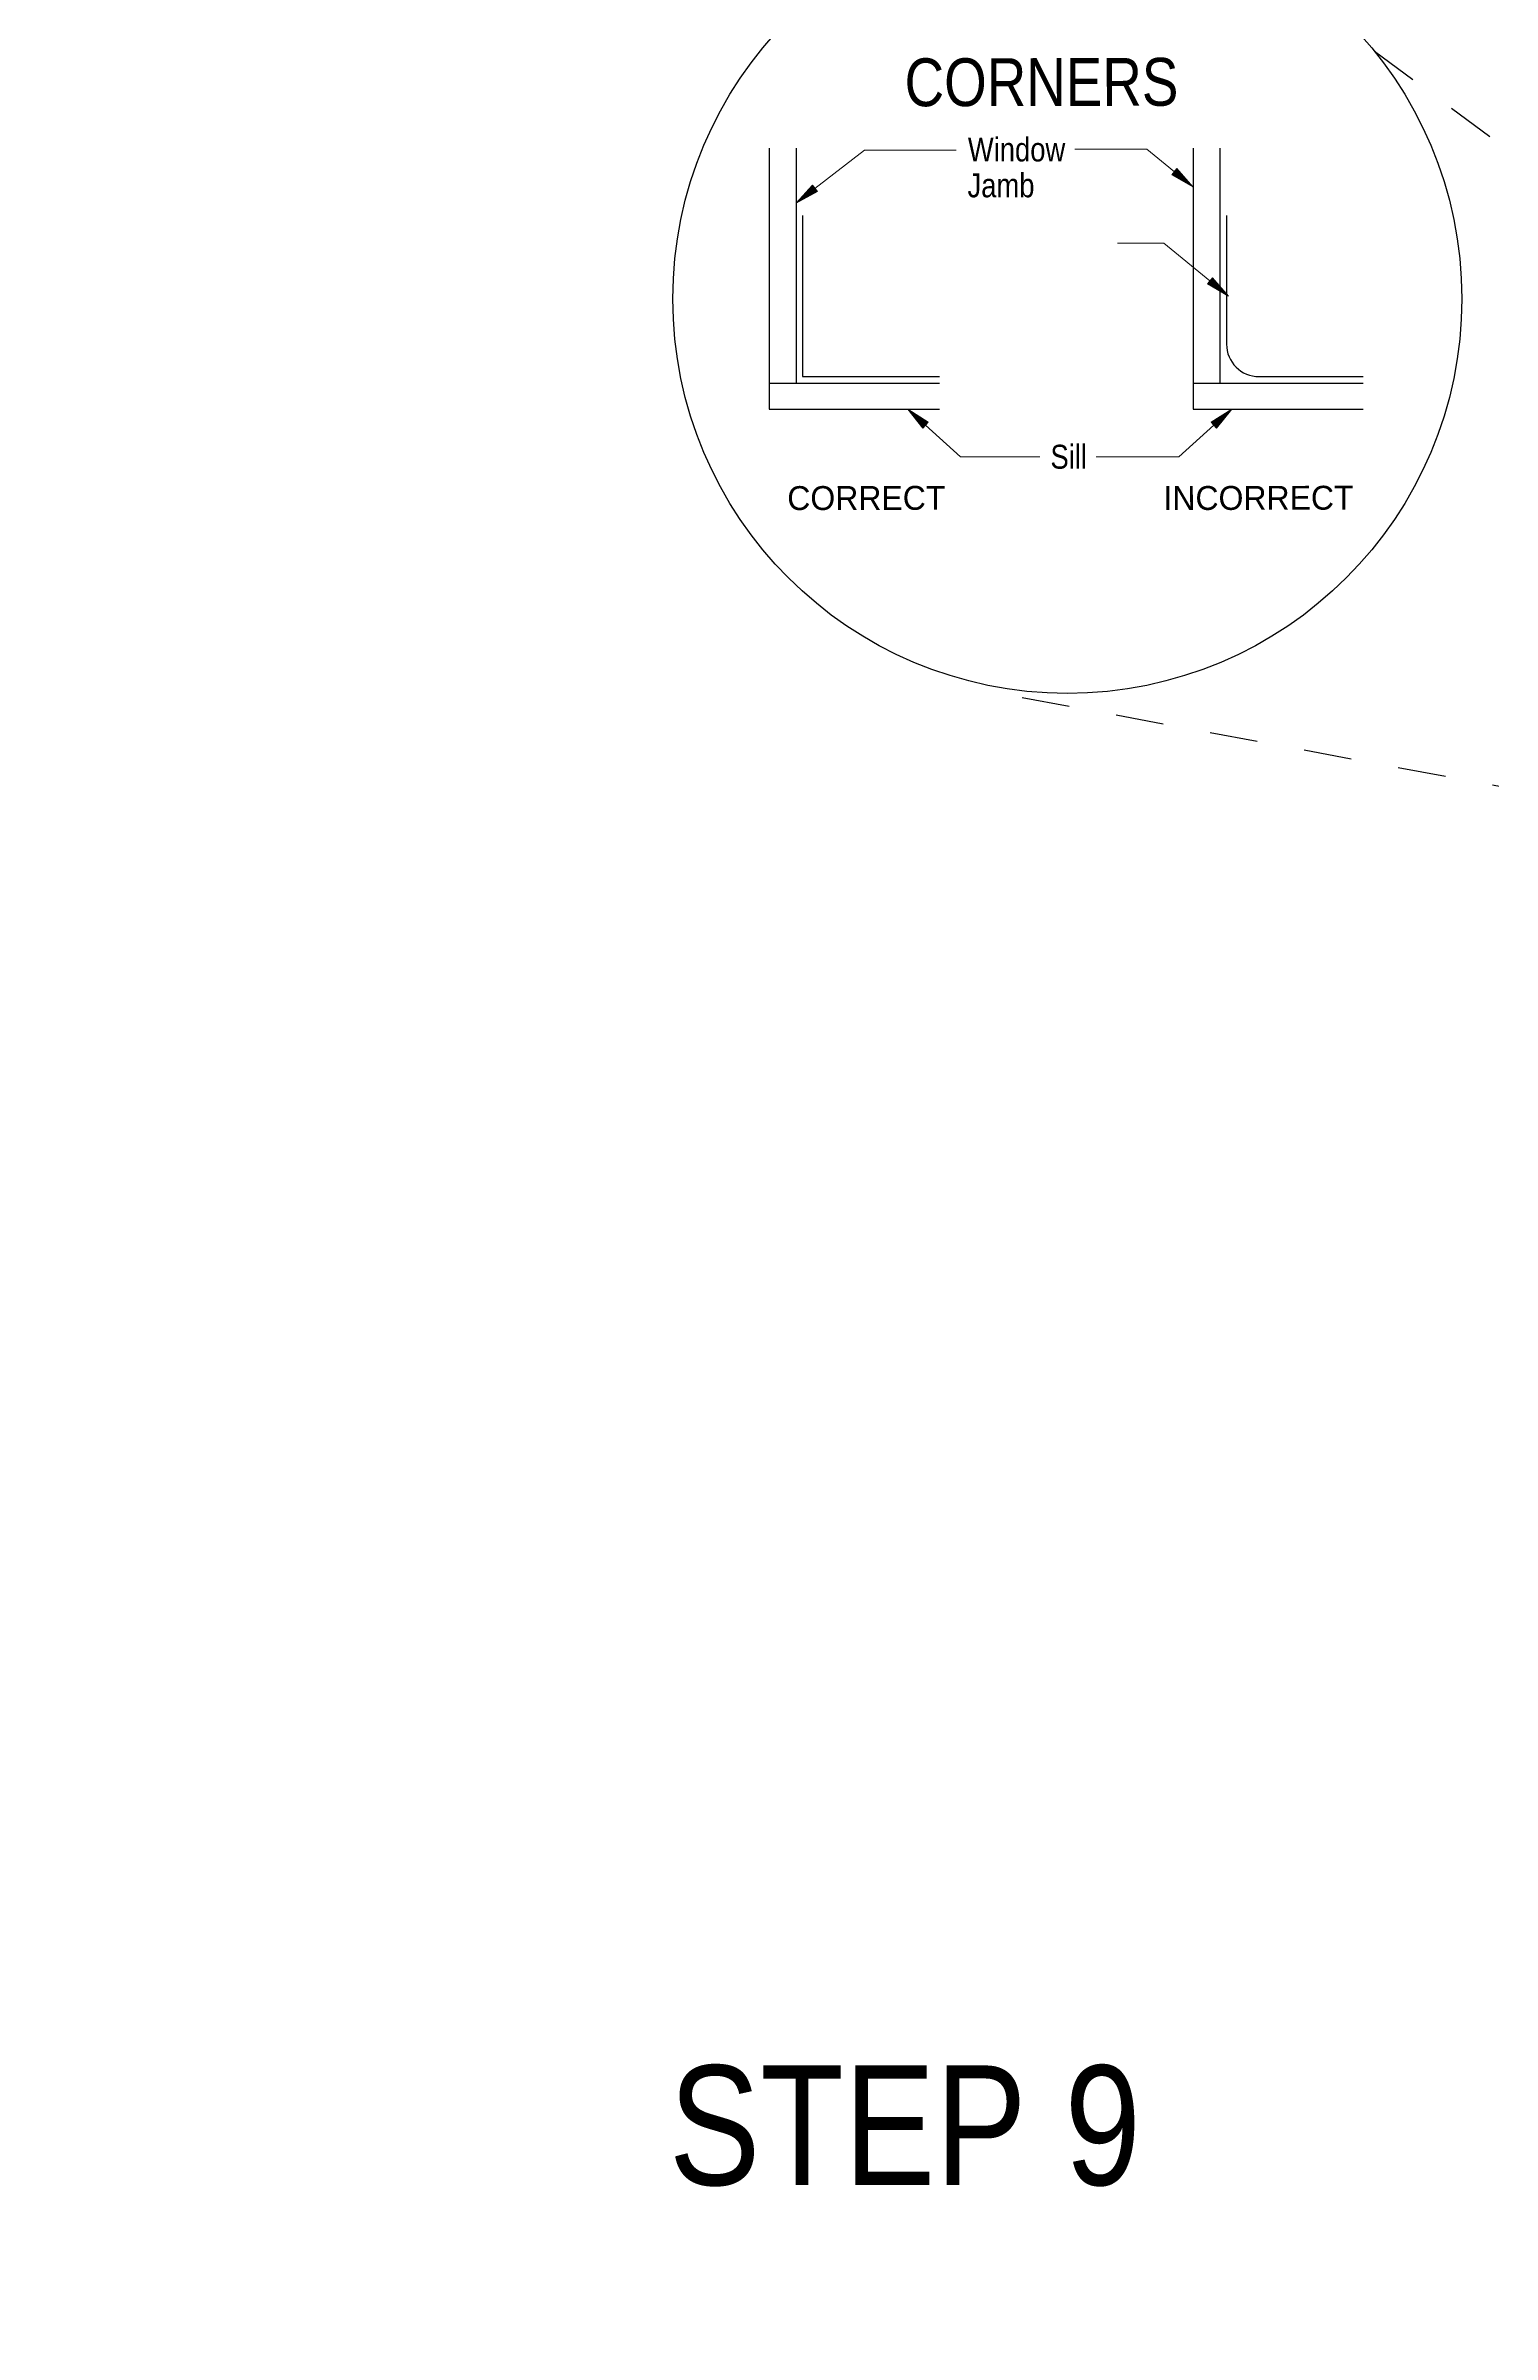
# Model space of a CAD drawing. Extents: x -1279 to 5791, y -3809 to 1769.
# Drawn here: x 720.5 to 992.7, y -3066.6 to -2635.9 of the extents above; entities that cross this region are included whole.
import ezdxf

# ---------------------------------------------------------------- set-up
doc = ezdxf.new("R2010")
doc.units = 0
doc.header["$MEASUREMENT"] = 0
doc.linetypes.add('AI-Linetype-44', pattern=[18, 9, -9])
doc.linetypes.add('AI-Linetype-48', pattern=[18, 9, -9])
for name, color, linetype, lineweight in [('.ATI-TEXT', 7, 'Continuous', 0), ('G-ANNO-TTLB', 7, 'Continuous', 0), ('TYVEK', 7, 'Continuous', 0)]:
    doc.layers.add(name, color=color, linetype=linetype, lineweight=lineweight)

# ---------------------------------------------------------------- blocks, each defined once
blk = doc.blocks.new('Block_133')
at = {"layer": 'TYVEK', "char_height": 0.2, "attachment_point": 7}
for s, insert in [('\\C18;\\c0;\\FArial Narrow|b0|i0|c1;\\H4.499998;\\W1.000000;Window', (894.06, -2657.77)), ('\\C18;\\c0;\\FArial Narrow|b0|i0|c1;\\H4.499998;\\W1.000000;Jamb', (894, -2664.52))]:
    blk.add_mtext(s, dxfattribs=dict(at, insert=insert))
blk = doc.blocks.new('Block_132')
at = {"layer": 'TYVEK', "true_color": 0x000000, "transparency": 33554483}
h = blk.add_hatch(color=18, dxfattribs=at)
h.dxf.hatch_style = 2
h.paths.add_polyline_path([(865.75, -2663.38), (861.74, -2665.55), (864.83, -2662.2)])
at = {"layer": 'TYVEK', "color": 18, "lineweight": 0, "true_color": 0x000000}
for p, q in [((865.29, -2662.79), (874.6, -2655.56)), ((874.6, -2655.56), (891.89, -2655.56))]:
    blk.add_line(p, q, dxfattribs=at)
at = {"layer": 'TYVEK'}
blk.add_lwpolyline([(865.75, -2663.38), (861.74, -2665.55), (864.83, -2662.2), (864.83, -2662.2)], close=True, dxfattribs=at)
blk.add_blockref('Block_133', (0, 0), dxfattribs=at)
blk = doc.blocks.new('Block_134')
at = {"layer": 'TYVEK', "true_color": 0x000000, "transparency": 33554483}
h = blk.add_hatch(color=18, dxfattribs=at)
h.dxf.hatch_style = 2
h.paths.add_polyline_path([(885.6, -2707.9), (882.77, -2704.32), (886.61, -2706.78)])
at = {"layer": 'TYVEK', "color": 18, "lineweight": 0, "true_color": 0x000000}
for p, q in [((886.11, -2707.34), (892.7, -2713.3)), ((892.7, -2713.3), (907.59, -2713.3))]:
    blk.add_line(p, q, dxfattribs=at)
at = {"layer": 'TYVEK'}
blk.add_lwpolyline([(885.6, -2707.9), (882.77, -2704.32), (886.61, -2706.78), (886.61, -2706.78)], close=True, dxfattribs=at)
at = {"layer": 'TYVEK', "insert": (909.61, -2715.59), "char_height": 0.2, "attachment_point": 7}
blk.add_mtext('\\C18;\\c0;\\FArial Narrow|b0|i0|c1;\\H4.499998;\\W1.000000;Sill', dxfattribs=at)

msp = doc.modelspace()

# ---------------------------------------------------------------- hatches: boundary and pattern name
at = {"layer": 'G-ANNO-TTLB', "true_color": 0xff00ff, "transparency": 33554687}
h = msp.add_hatch(color=6, dxfattribs=at)
edge = h.paths.add_edge_path()
edge.add_spline(control_points=[(1773.02, -3692.6), (1773.02, -3692.6), (-1156.5, -3692.6), (-1156.5, -3692.6), (-1156.5, -3692.6), (-1156.5, -1235.6), (-1156.5, -1235.6), (-1156.5, -1235.6), (1773.02, -1235.6), (1773.02, -1235.6), (1773.02, -1235.6), (1773.02, -3692.6), (1773.02, -3692.6)], knot_values=[0, 0, 0, 0, 1, 1, 1, 2, 2, 2, 3, 3, 3, 4, 4, 4, 4], degree=3, periodic=0)
edge = h.paths.add_edge_path()
edge.add_spline(control_points=[(-1147.5, -1244.6), (-1147.5, -1244.6), (-1147.5, -3683.6), (-1147.5, -3683.6), (-1147.5, -3683.6), (1764.02, -3683.6), (1764.02, -3683.6), (1764.02, -3683.6), (1764.02, -1244.6), (1764.02, -1244.6), (1764.02, -1244.6), (-1147.5, -1244.6), (-1147.5, -1244.6)], knot_values=[0, 0, 0, 0, 1, 1, 1, 2, 2, 2, 3, 3, 3, 4, 4, 4, 4], degree=3, periodic=0)
edge.add_line((-1147.5, -1244.6), (-1147.5, -1244.6))
at = {"layer": 'TYVEK', "true_color": 0x000000, "transparency": 33554483}
h = msp.add_hatch(color=18, dxfattribs=at)
h.dxf.hatch_style = 2
h.paths.add_polyline_path([(933.41, -2659.06), (936.41, -2662.5), (932.46, -2660.22)])
h = msp.add_hatch(color=18, dxfattribs=at)
h.dxf.hatch_style = 2
h.paths.add_polyline_path([(940.1, -2679.61), (943.1, -2683.05), (939.15, -2680.77)])
h = msp.add_hatch(color=18, dxfattribs=at)
h.dxf.hatch_style = 2
h.paths.add_polyline_path([(939.86, -2706.78), (943.71, -2704.32), (940.87, -2707.9)])

# ---------------------------------------------------------------- linework, layer by layer
at = {"layer": 'G-ANNO-TTLB'}
for points in [[(1773.02, -3692.6), (1773.02, -3692.6), (-1156.5, -3692.6), (-1156.5, -3692.6), (-1156.5, -3692.6), (-1156.5, -1235.6), (-1156.5, -1235.6), (-1156.5, -1235.6), (1773.02, -1235.6), (1773.02, -1235.6), (1773.02, -1235.6), (1773.02, -3692.6), (1773.02, -3692.6)], [(-1147.5, -1244.6), (-1147.5, -1244.6), (-1147.5, -3683.6), (-1147.5, -3683.6), (-1147.5, -3683.6), (1764.02, -3683.6), (1764.02, -3683.6), (1764.02, -3683.6), (1764.02, -1244.6), (1764.02, -1244.6), (1764.02, -1244.6), (-1147.5, -1244.6), (-1147.5, -1244.6)]]:
    msp.add_open_spline(points, degree=3, knots=[0, 0, 0, 0, 1, 1, 1, 2, 2, 2, 3, 3, 3, 4, 4, 4, 4], dxfattribs=at)
at = {"layer": 'TYVEK', "color": 18, "linetype": 'AI-Linetype-48', "lineweight": 25, "true_color": 0x000000}
msp.add_line((970.58, -2636.97), (1149.57, -2769.31), dxfattribs=at)
at = {"layer": 'TYVEK', "color": 18, "lineweight": 25, "true_color": 0x000000}
for p, q in [((856.69, -2655.18), (856.69, -2704.32)), ((861.74, -2655.18), (861.74, -2699.43)), ((936.46, -2655.18), (936.46, -2704.32)), ((941.51, -2655.18), (941.51, -2699.43)), ((856.69, -2699.43), (888.71, -2699.43)), ((936.46, -2699.43), (968.48, -2699.43)), ((856.69, -2704.32), (888.71, -2704.32)), ((936.46, -2704.32), (968.48, -2704.32))]:
    msp.add_line(p, q, dxfattribs=at)
at = {"layer": 'TYVEK', "color": 18, "lineweight": 0, "true_color": 0x000000}
for p, q in [((927.75, -2655.37), (914.18, -2655.37)), ((936.41, -2662.5), (927.75, -2655.37)), ((930.96, -2673.07), (922.22, -2673.07)), ((939.62, -2680.19), (930.96, -2673.07)), ((940.37, -2707.34), (933.78, -2713.3)), ((933.78, -2713.3), (918.22, -2713.3))]:
    msp.add_line(p, q, dxfattribs=at)
at = {"layer": 'TYVEK', "color": 18, "linetype": 'AI-Linetype-44', "lineweight": 25, "true_color": 0x000000}
msp.add_line((1143.19, -2803.09), (901.8, -2758.18), dxfattribs=at)
at = {"layer": 'TYVEK'}
for points in [[(933.41, -2659.06), (936.41, -2662.5), (932.46, -2660.22), (932.46, -2660.22)], [(940.1, -2679.61), (943.1, -2683.05), (939.15, -2680.77), (939.15, -2680.77)], [(939.86, -2706.78), (943.71, -2704.32), (940.87, -2707.9), (940.87, -2707.9)]]:
    msp.add_lwpolyline(points, close=True, dxfattribs=at)
at = {"layer": 'TYVEK', "color": 4, "lineweight": 25, "true_color": 0x00ffff}
msp.add_lwpolyline([(862.97, -2667.91), (862.97, -2698.2), (888.71, -2698.2)], dxfattribs=at)
at = {"layer": 'TYVEK', "color": 18, "lineweight": 25, "true_color": 0x000000}
msp.add_circle((912.78, -2683.57), 74.24, dxfattribs=at)
at = {"layer": 'TYVEK', "color": 4, "lineweight": 25, "true_color": 0x00ffff}
msp.add_open_spline([(942.74, -2667.91), (942.74, -2667.91), (942.74, -2692.08), (942.74, -2692.08), (942.74, -2695.46), (945.48, -2698.2), (948.86, -2698.2), (948.86, -2698.2), (968.48, -2698.2), (968.48, -2698.2)], degree=3, knots=[0, 0, 0, 0, 1, 1, 1, 2, 2, 2, 3, 3, 3, 3], dxfattribs=at)

# ---------------------------------------------------------------- block references
at = {"layer": 'TYVEK'}
for name in ['Block_132', 'Block_134']:
    msp.add_blockref(name, (0, 0), dxfattribs=at)

# ---------------------------------------------------------------- texts
at = {"layer": '.ATI-TEXT', "insert": (837.81, -3038.83), "char_height": 0.2, "attachment_point": 7}
msp.add_mtext('\\C18;\\c0;\\FArial Narrow|b0|i0|c1;\\H22.499999;\\W1.000000;STEP 9', dxfattribs=at)
at = {"layer": 'TYVEK', "char_height": 0.2, "attachment_point": 7, "rotation": 0.1123}
for s, insert in [('\\C18;\\c0;\\FArial Narrow|b0|i0|c1;\\H8.999924;\\W0.999992;CORNERS', (882.16, -2647.45)), ('\\C18;\\c0;\\FMyriad Pro|b0|i0|c1;\\H4.499962;\\W0.999992;CORRECT', (860.08, -2723.38)), ('\\C18;\\c0;\\FMyriad Pro|b0|i0|c1;\\H4.499962;\\W0.999992;INCORRECT', (930.88, -2723.37))]:
    msp.add_mtext(s, dxfattribs=dict(at, insert=insert))

doc.saveas('drawing.dxf')
